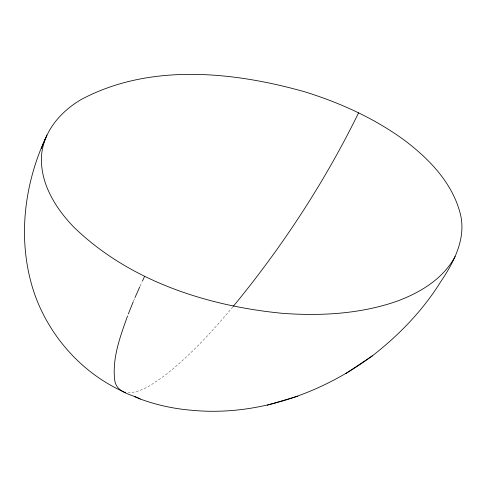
<?xml version="1.0" encoding="UTF-8"?>
<svg xmlns="http://www.w3.org/2000/svg" width="486" height="486" viewBox="0 0 486 486"><rect width="100%" height="100%" fill="white"/><g stroke="black" fill="none" stroke-linecap="round" stroke-linejoin="round"><path stroke-width="0.36" stroke-dasharray="2.43 1.82" d="M133.559 300.986L134.707 298.264M140.059 286.187L142.204 281.546M232.885 306.818C212.23 331.476 190.36 355.418 164.997 375.332C153.995 382.95 142.258 392.451 128.28 392.688"/><path stroke-width="0.73" d="M127.551 315.991C120.261 336.464 112.059 358.067 114.726 380.155C116.288 392.998 131.062 394.073 140.302 399.03C156.346 404.941 173.113 408.623 190.141 410.117C255.15 416.83 320.724 394.17 372.659 355.612C399.188 334.909 422.972 310.366 440.741 281.673C454.592 261.219 467.283 236.506 459.61 211.228C451.099 181.436 428.409 158.351 404.291 140.132C374.275 118.244 340.042 102.74 304.661 91.775C232.666 71.478 149.214 63.016 80.931 99.666C61.163 111.318 44.202 130.436 41.681 154.001C39.214 181.843 54.9 207.37 73.453 226.755C128.966 280.865 206.896 306.046 282.688 313.342C320.796 316.125 359.883 313.992 396.248 301.478C419.697 292.943 442.977 279.146 455.121 256.505M128.334 313.938L133.267 301.66M45.793 137.617C23.249 186.138 17.077 243.188 34.67 294.249C50.009 337.521 83.3 374.372 125.54 392.664M41.359 148.491L46.911 135.053M134.999 297.59L139.755 286.849M142.507 280.878L144.652 276.236M358.607 112.801C324.757 181.946 282.269 246.833 233.359 306.253M345.722 373.649L372.659 355.612M267.239 405.203L297.809 396.199M134.488 396.576L140.302 399.03"/></g></svg>
